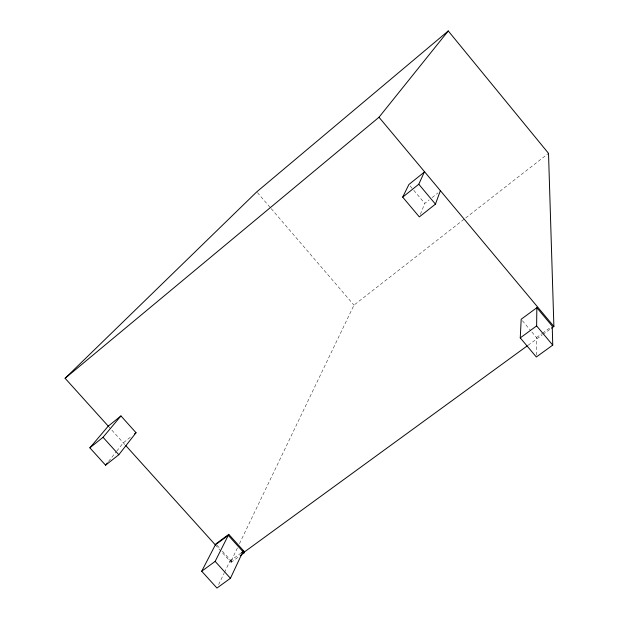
<?xml version="1.0" encoding="UTF-8"?>
<svg xmlns="http://www.w3.org/2000/svg" width="619" height="619" viewBox="0 0 619 619"><rect width="100%" height="100%" fill="white"/><g stroke="black" fill="none" stroke-linecap="round" stroke-linejoin="round"><path stroke-width="0.46" stroke-dasharray="3.1 2.32" d="M536.356 355.136L536.541 337.564L531.017 330.972M420.347 214.367L424.773 203.403L429.184 199.906M237.394 548.016L230.709 561.944L231.545 561.332L220.913 549.54M239.483 543.66L353.983 305.113L464.931 218.561M215.327 544.906L231.057 562.354L231.545 561.332M218.631 584.576L224.078 573.279M224.496 572.405L230.43 560.087M108.542 461.464L116.217 451.777M116.805 451.034L123.297 442.84L130.787 436.882M432.116 197.577L437.997 192.904M465.689 217.965L548.519 153.35M229.935 561.108L241.402 552.752M536.541 337.564L541.772 333.749M542.515 333.208L550.732 327.219M528.108 345.247L542.167 334.995M542.948 334.43L550.763 328.735M231.057 562.354L239.468 556.226M217.107 545.316L220.279 548.836M108.24 426.143L125.27 445.015M257.403 192.579L270.573 207.922M271.199 208.649L353.983 305.113M410.126 185.948L413.175 189.584M413.786 190.312L424.773 203.403M522.413 320.719L530.398 330.244"/><path stroke-width="0.93" d="M552.744 345.116L536.634 325.896L536.835 307.713L521.183 319.257L520.262 337.889L536.333 356.993L552.744 345.116L552.225 326.128L536.835 307.713M424.294 172.128L408.904 184.493L402.698 197.128L419.326 216.898L435.451 204.131L440.38 190.667M402.698 197.128L418.784 184.238L424.495 171.672M240.234 555.669L244.056 552.883L244.528 551.877L527.326 345.812M244.528 551.877L228.782 534.359L215.845 543.908L201.709 571.229L216.959 588.05L230.438 578.293L243.406 550.624M201.709 571.229L215.157 561.379L228.782 534.359M118.802 454.741L136.033 432.72L120.945 415.937L108.24 426.143L89.863 447.831L105.594 465.186L118.802 454.741L103.033 437.285L120.945 415.937M105.594 465.186L107.366 462.95M108.457 426.359L65.111 378.294L378.998 117.246L448.257 30.95L548.519 153.35L553.889 326.461L551.544 328.163M65.111 378.294L256.777 191.844L448.257 30.95M89.863 447.831L103.033 437.285M134.532 433.911L136.033 432.72M215.327 544.906L228.287 535.342L244.056 552.883M520.262 337.889L536.634 325.896M241.402 552.752L242.934 551.637M125.92 445.726L215.83 545.447M215.157 561.379L230.438 578.293M418.784 184.238L435.451 204.131M378.998 117.246L553.889 326.461"/></g></svg>
